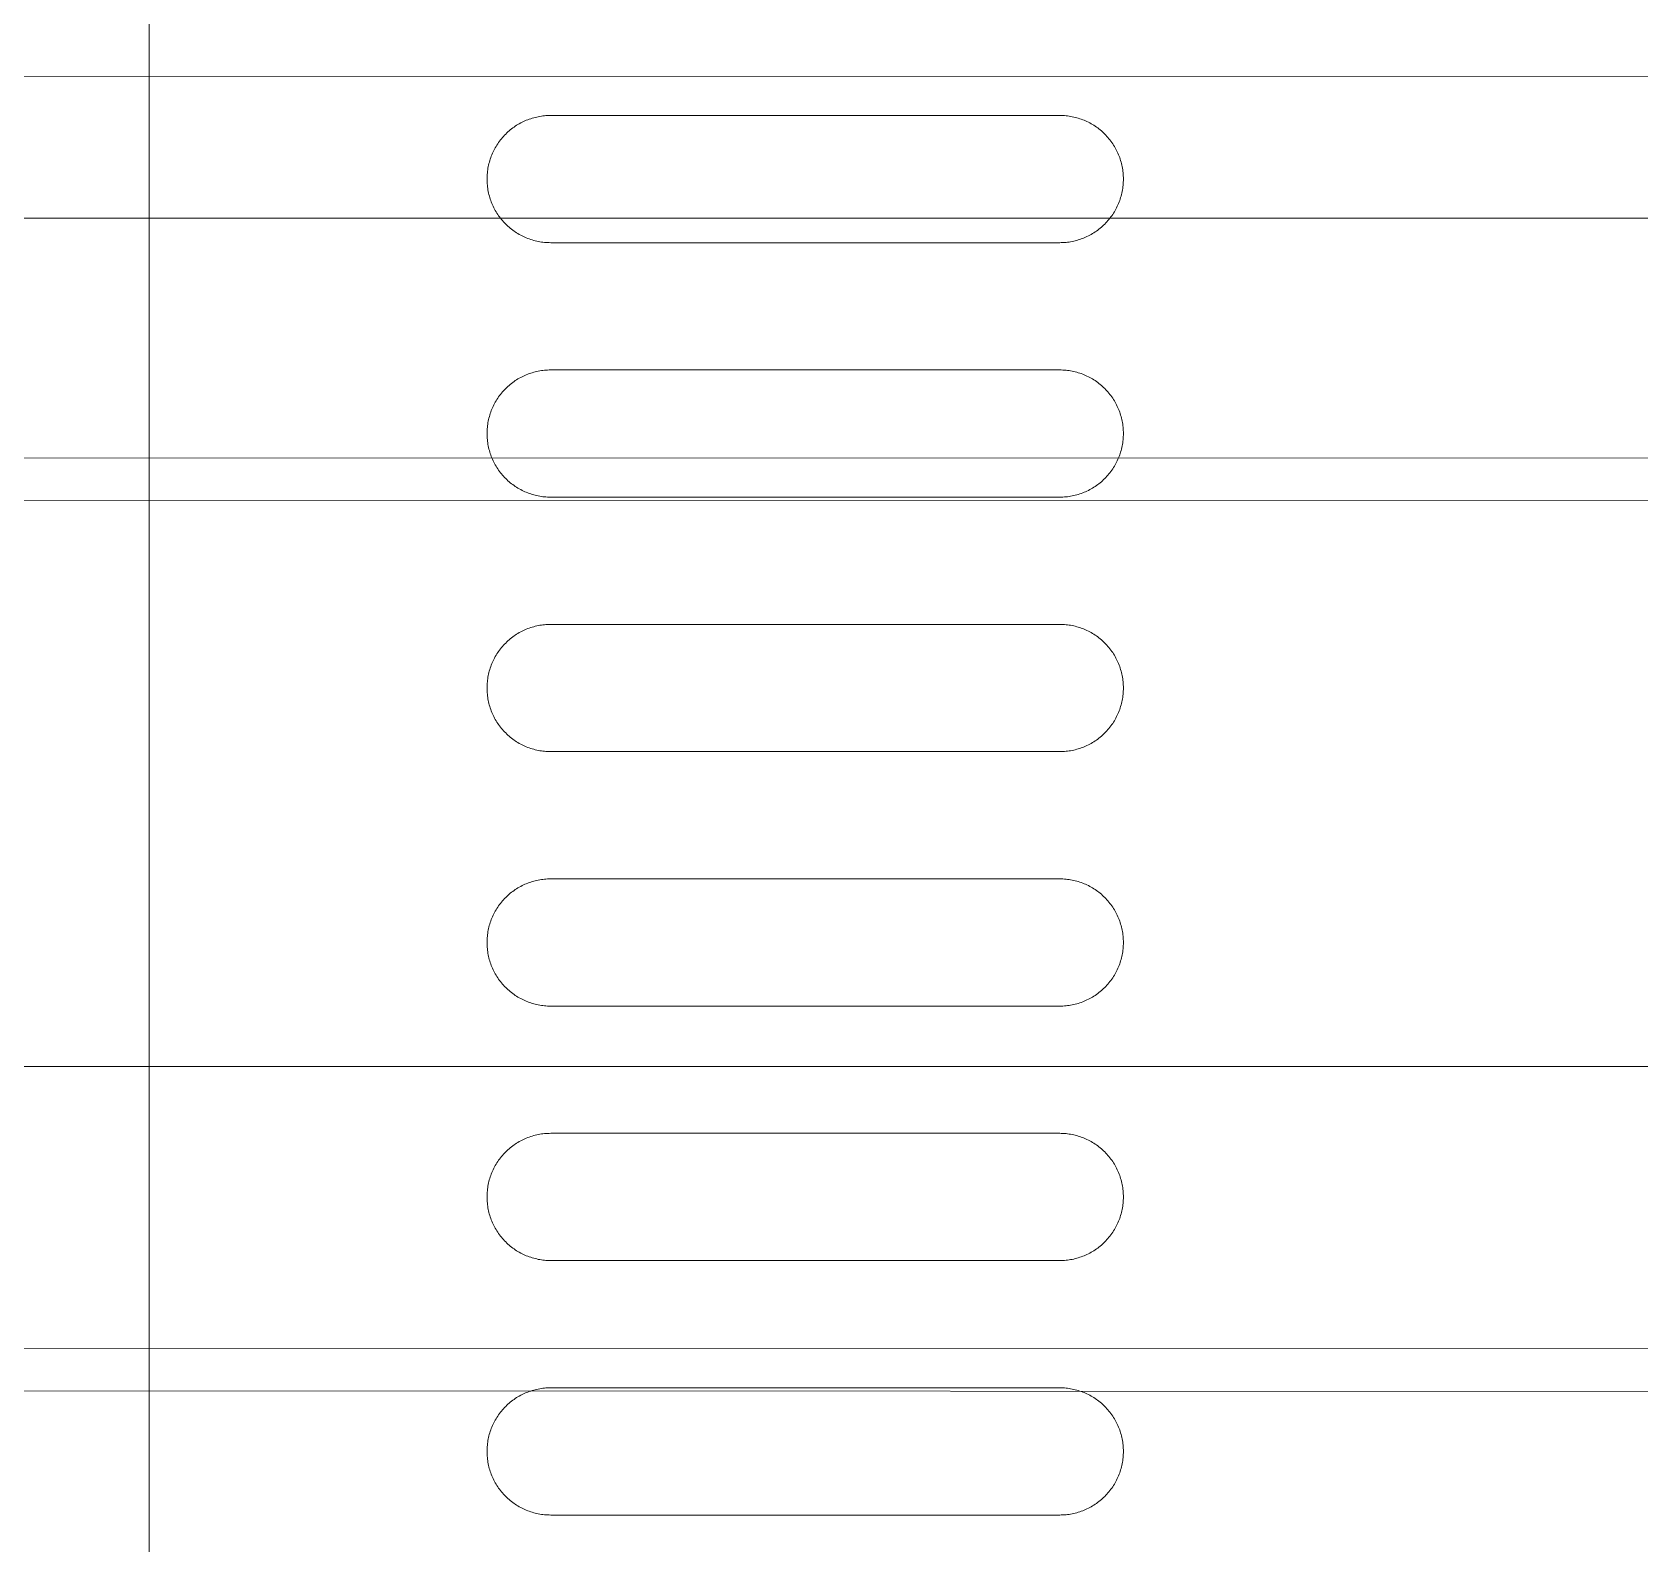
# Model space of a CAD drawing. Header units: millimetres. Extents: x -159872 to 386485, y -250577 to 158966.
# Drawn here: x 368326.4 to 368383.2, y 13206.5 to 13260 of the extents above; entities that cross this region are included whole.
import ezdxf

# ---------------------------------------------------------------- set-up
doc = ezdxf.new("R2010")
doc.units = ezdxf.units.MM
doc.layers.get('0').update_dxf_attribs({"lineweight": 25})
doc.layers.add('LDS-equipment-kitchen equipment', color=3, linetype='Continuous', lineweight=13)
doc.layers.add('WS-Fabs', color=252, linetype='Continuous', lineweight=13)

# ---------------------------------------------------------------- blocks, each defined once
blk = doc.blocks.new('Group-326')
at = {"layer": 'LDS-equipment-kitchen equipment', "color": 7, "lineweight": 5, "flags": 128}
blk.add_lwpolyline([(307567.773, 49680.918), (307567.773, 49710.919), (308332.791, 49710.914), (308332.791, 49680.918), (307567.773, 49680.918)], close=True, dxfattribs=at)
blk = doc.blocks.new('A$C9600e4bc')
at = {"linetype": 'Continuous', "transparency": 33554687}
for points in [[(0, 1395, 0), (682.4, 1395, 0)], [(305.2, 1383.05, 0), (305.2, 1383.05, 0)], [(314.2, 1383.05, 0), (314.2, 1383.05, 0)], [(323.2, 1383.05, 0), (323.2, 1383.05, 0)], [(332.2, 1383.05, 0), (332.2, 1383.05, 0)], [(341.2, 1383.05, 0), (341.2, 1383.05, 0)], [(350.2, 1383.05, 0), (350.2, 1383.05, 0)], [(302.95, 1380.8, 0), (302.95, 1362.8, 0)], [(307.45, 1380.8, 0), (307.45, 1362.8, 0)], [(311.95, 1380.8, 0), (311.95, 1362.8, 0)], [(316.45, 1380.8, 0), (316.45, 1362.8, 0)], [(320.95, 1380.8, 0), (320.95, 1362.8, 0)], [(325.45, 1380.8, 0), (325.45, 1362.8, 0)], [(329.95, 1380.8, 0), (329.95, 1362.8, 0)], [(334.45, 1380.8, 0), (334.45, 1362.8, 0)], [(338.95, 1380.8, 0), (338.95, 1362.8, 0)], [(343.45, 1380.8, 0), (343.45, 1362.8, 0)], [(347.95, 1380.8, 0), (347.95, 1362.8, 0)], [(352.45, 1380.8, 0), (352.45, 1362.8, 0)], [(305.2, 1360.55, 0), (305.2, 1360.55, 0)], [(314.2, 1360.55, 0), (314.2, 1360.55, 0)], [(323.2, 1360.55, 0), (323.2, 1360.55, 0)], [(332.2, 1360.55, 0), (332.2, 1360.55, 0)], [(341.2, 1360.55, 0), (341.2, 1360.55, 0)], [(350.2, 1360.55, 0), (350.2, 1360.55, 0)]]:
    blk.add_polyline3d(points, dxfattribs=at)
at = {"linetype": 'Continuous'}
for points in [[(302.95, 1380.8, 0), (302.951, 1380.855, 0), (302.953, 1380.91, 0), (302.956, 1380.966, 0), (302.961, 1381.021, 0), (302.967, 1381.075, 0), (302.974, 1381.13, 0), (302.983, 1381.185, 0), (302.993, 1381.239, 0), (303.005, 1381.293, 0), (303.017, 1381.347, 0), (303.031, 1381.4, 0), (303.047, 1381.453, 0), (303.064, 1381.506, 0), (303.082, 1381.558, 0), (303.101, 1381.61, 0), (303.121, 1381.661, 0), (303.143, 1381.712, 0), (303.166, 1381.762, 0), (303.19, 1381.812, 0), (303.216, 1381.861, 0), (303.242, 1381.909, 0), (303.27, 1381.957, 0), (303.299, 1382.004, 0), (303.329, 1382.05, 0), (303.36, 1382.096, 0), (303.393, 1382.14, 0), (303.426, 1382.184, 0), (303.461, 1382.227, 0), (303.496, 1382.27, 0), (303.533, 1382.311, 0), (303.57, 1382.351, 0), (303.609, 1382.391, 0), (303.649, 1382.43, 0), (303.689, 1382.467, 0), (303.73, 1382.504, 0), (303.773, 1382.539, 0), (303.816, 1382.574, 0), (303.86, 1382.607, 0), (303.904, 1382.64, 0), (303.95, 1382.671, 0), (303.996, 1382.701, 0), (304.043, 1382.73, 0), (304.091, 1382.758, 0), (304.139, 1382.784, 0), (304.188, 1382.81, 0), (304.238, 1382.834, 0), (304.288, 1382.857, 0), (304.339, 1382.879, 0), (304.39, 1382.899, 0), (304.442, 1382.918, 0), (304.494, 1382.936, 0), (304.547, 1382.953, 0), (304.6, 1382.969, 0), (304.653, 1382.983, 0), (304.707, 1382.995, 0), (304.761, 1383.007, 0), (304.815, 1383.017, 0), (304.87, 1383.026, 0), (304.925, 1383.033, 0), (304.979, 1383.039, 0), (305.034, 1383.044, 0), (305.09, 1383.047, 0), (305.145, 1383.049, 0), (305.2, 1383.05, 0)], [(305.2, 1383.05, 0), (305.255, 1383.049, 0), (305.31, 1383.047, 0), (305.366, 1383.044, 0), (305.421, 1383.039, 0), (305.475, 1383.033, 0), (305.53, 1383.026, 0), (305.585, 1383.017, 0), (305.639, 1383.007, 0), (305.693, 1382.995, 0), (305.747, 1382.983, 0), (305.8, 1382.969, 0), (305.853, 1382.953, 0), (305.906, 1382.936, 0), (305.958, 1382.918, 0), (306.01, 1382.899, 0), (306.061, 1382.879, 0), (306.112, 1382.857, 0), (306.162, 1382.834, 0), (306.212, 1382.81, 0), (306.261, 1382.784, 0), (306.309, 1382.758, 0), (306.357, 1382.73, 0), (306.404, 1382.701, 0), (306.45, 1382.671, 0), (306.496, 1382.64, 0), (306.54, 1382.607, 0), (306.584, 1382.574, 0), (306.627, 1382.539, 0), (306.67, 1382.504, 0), (306.711, 1382.467, 0), (306.751, 1382.43, 0), (306.791, 1382.391, 0), (306.83, 1382.351, 0), (306.867, 1382.311, 0), (306.904, 1382.27, 0), (306.939, 1382.227, 0), (306.974, 1382.184, 0), (307.007, 1382.14, 0), (307.04, 1382.096, 0), (307.071, 1382.05, 0), (307.101, 1382.004, 0), (307.13, 1381.957, 0), (307.158, 1381.909, 0), (307.184, 1381.861, 0), (307.21, 1381.812, 0), (307.234, 1381.762, 0), (307.257, 1381.712, 0), (307.279, 1381.661, 0), (307.299, 1381.61, 0), (307.318, 1381.558, 0), (307.336, 1381.506, 0), (307.353, 1381.453, 0), (307.368, 1381.4, 0), (307.383, 1381.347, 0), (307.395, 1381.293, 0), (307.407, 1381.239, 0), (307.417, 1381.185, 0), (307.426, 1381.13, 0), (307.433, 1381.075, 0), (307.439, 1381.021, 0), (307.444, 1380.966, 0), (307.447, 1380.91, 0), (307.449, 1380.855, 0), (307.45, 1380.8, 0)], [(311.95, 1380.8, 0), (311.951, 1380.855, 0), (311.953, 1380.91, 0), (311.956, 1380.966, 0), (311.961, 1381.021, 0), (311.967, 1381.075, 0), (311.974, 1381.13, 0), (311.983, 1381.185, 0), (311.993, 1381.239, 0), (312.005, 1381.293, 0), (312.017, 1381.347, 0), (312.032, 1381.4, 0), (312.047, 1381.453, 0), (312.064, 1381.506, 0), (312.082, 1381.558, 0), (312.101, 1381.61, 0), (312.121, 1381.661, 0), (312.143, 1381.712, 0), (312.166, 1381.762, 0), (312.19, 1381.812, 0), (312.216, 1381.861, 0), (312.242, 1381.909, 0), (312.27, 1381.957, 0), (312.299, 1382.004, 0), (312.329, 1382.05, 0), (312.36, 1382.096, 0), (312.393, 1382.14, 0), (312.426, 1382.184, 0), (312.461, 1382.227, 0), (312.496, 1382.27, 0), (312.533, 1382.311, 0), (312.57, 1382.351, 0), (312.609, 1382.391, 0), (312.649, 1382.43, 0), (312.689, 1382.467, 0), (312.73, 1382.504, 0), (312.773, 1382.539, 0), (312.816, 1382.574, 0), (312.86, 1382.607, 0), (312.904, 1382.64, 0), (312.95, 1382.671, 0), (312.996, 1382.701, 0), (313.043, 1382.73, 0), (313.091, 1382.758, 0), (313.139, 1382.784, 0), (313.188, 1382.81, 0), (313.238, 1382.834, 0), (313.288, 1382.857, 0), (313.339, 1382.879, 0), (313.39, 1382.899, 0), (313.442, 1382.918, 0), (313.494, 1382.936, 0), (313.547, 1382.953, 0), (313.6, 1382.969, 0), (313.653, 1382.983, 0), (313.707, 1382.995, 0), (313.761, 1383.007, 0), (313.815, 1383.017, 0), (313.87, 1383.026, 0), (313.925, 1383.033, 0), (313.979, 1383.039, 0), (314.035, 1383.044, 0), (314.09, 1383.047, 0), (314.145, 1383.049, 0), (314.2, 1383.05, 0)], [(314.2, 1383.05, 0), (314.255, 1383.049, 0), (314.31, 1383.047, 0), (314.366, 1383.044, 0), (314.421, 1383.039, 0), (314.475, 1383.033, 0), (314.53, 1383.026, 0), (314.585, 1383.017, 0), (314.639, 1383.007, 0), (314.693, 1382.995, 0), (314.747, 1382.983, 0), (314.8, 1382.969, 0), (314.853, 1382.953, 0), (314.906, 1382.936, 0), (314.958, 1382.918, 0), (315.01, 1382.899, 0), (315.061, 1382.879, 0), (315.112, 1382.857, 0), (315.162, 1382.834, 0), (315.212, 1382.81, 0), (315.261, 1382.784, 0), (315.309, 1382.758, 0), (315.357, 1382.73, 0), (315.404, 1382.701, 0), (315.45, 1382.671, 0), (315.496, 1382.64, 0), (315.54, 1382.607, 0), (315.584, 1382.574, 0), (315.627, 1382.539, 0), (315.67, 1382.504, 0), (315.711, 1382.467, 0), (315.751, 1382.43, 0), (315.791, 1382.391, 0), (315.83, 1382.351, 0), (315.867, 1382.311, 0), (315.904, 1382.27, 0), (315.939, 1382.227, 0), (315.974, 1382.184, 0), (316.007, 1382.14, 0), (316.04, 1382.096, 0), (316.071, 1382.05, 0), (316.101, 1382.004, 0), (316.13, 1381.957, 0), (316.158, 1381.909, 0), (316.184, 1381.861, 0), (316.21, 1381.812, 0), (316.234, 1381.762, 0), (316.257, 1381.712, 0), (316.279, 1381.661, 0), (316.299, 1381.61, 0), (316.318, 1381.558, 0), (316.336, 1381.506, 0), (316.353, 1381.453, 0), (316.369, 1381.4, 0), (316.383, 1381.347, 0), (316.395, 1381.293, 0), (316.407, 1381.239, 0), (316.417, 1381.185, 0), (316.426, 1381.13, 0), (316.433, 1381.075, 0), (316.439, 1381.021, 0), (316.444, 1380.966, 0), (316.447, 1380.91, 0), (316.449, 1380.855, 0), (316.45, 1380.8, 0)], [(320.95, 1380.8, 0), (320.951, 1380.855, 0), (320.953, 1380.91, 0), (320.956, 1380.966, 0), (320.961, 1381.021, 0), (320.967, 1381.075, 0), (320.974, 1381.13, 0), (320.983, 1381.185, 0), (320.993, 1381.239, 0), (321.005, 1381.293, 0), (321.017, 1381.347, 0), (321.031, 1381.4, 0), (321.047, 1381.453, 0), (321.064, 1381.506, 0), (321.081, 1381.558, 0), (321.101, 1381.61, 0), (321.121, 1381.661, 0), (321.143, 1381.712, 0), (321.166, 1381.762, 0), (321.19, 1381.812, 0), (321.216, 1381.861, 0), (321.242, 1381.909, 0), (321.27, 1381.957, 0), (321.299, 1382.004, 0), (321.329, 1382.05, 0), (321.36, 1382.096, 0), (321.393, 1382.14, 0), (321.426, 1382.184, 0), (321.461, 1382.227, 0), (321.496, 1382.27, 0), (321.533, 1382.311, 0), (321.57, 1382.351, 0), (321.609, 1382.391, 0), (321.648, 1382.43, 0), (321.689, 1382.467, 0), (321.73, 1382.504, 0), (321.773, 1382.539, 0), (321.816, 1382.574, 0), (321.86, 1382.607, 0), (321.904, 1382.64, 0), (321.95, 1382.671, 0), (321.996, 1382.701, 0), (322.043, 1382.73, 0), (322.091, 1382.758, 0), (322.139, 1382.784, 0), (322.188, 1382.81, 0), (322.238, 1382.834, 0), (322.288, 1382.857, 0), (322.339, 1382.879, 0), (322.39, 1382.899, 0), (322.442, 1382.918, 0), (322.494, 1382.936, 0), (322.547, 1382.953, 0), (322.6, 1382.969, 0), (322.653, 1382.983, 0), (322.707, 1382.995, 0), (322.761, 1383.007, 0), (322.815, 1383.017, 0), (322.87, 1383.026, 0), (322.925, 1383.033, 0), (322.979, 1383.039, 0), (323.034, 1383.044, 0), (323.09, 1383.047, 0), (323.145, 1383.049, 0), (323.2, 1383.05, 0)], [(323.2, 1383.05, 0), (323.255, 1383.049, 0), (323.31, 1383.047, 0), (323.365, 1383.044, 0), (323.421, 1383.039, 0), (323.475, 1383.033, 0), (323.53, 1383.026, 0), (323.585, 1383.017, 0), (323.639, 1383.007, 0), (323.693, 1382.995, 0), (323.747, 1382.983, 0), (323.8, 1382.969, 0), (323.853, 1382.953, 0), (323.906, 1382.936, 0), (323.958, 1382.918, 0), (324.01, 1382.899, 0), (324.061, 1382.879, 0), (324.112, 1382.857, 0), (324.162, 1382.834, 0), (324.212, 1382.81, 0), (324.261, 1382.784, 0), (324.309, 1382.758, 0), (324.357, 1382.73, 0), (324.404, 1382.701, 0), (324.45, 1382.671, 0), (324.496, 1382.64, 0), (324.54, 1382.607, 0), (324.584, 1382.574, 0), (324.627, 1382.539, 0), (324.67, 1382.504, 0), (324.711, 1382.467, 0), (324.751, 1382.43, 0), (324.791, 1382.391, 0), (324.83, 1382.351, 0), (324.867, 1382.311, 0), (324.904, 1382.27, 0), (324.939, 1382.227, 0), (324.974, 1382.184, 0), (325.007, 1382.14, 0), (325.04, 1382.096, 0), (325.071, 1382.05, 0), (325.101, 1382.004, 0), (325.13, 1381.957, 0), (325.158, 1381.909, 0), (325.184, 1381.861, 0), (325.21, 1381.812, 0), (325.234, 1381.762, 0), (325.257, 1381.712, 0), (325.279, 1381.661, 0), (325.299, 1381.61, 0), (325.318, 1381.558, 0), (325.336, 1381.506, 0), (325.353, 1381.453, 0), (325.368, 1381.4, 0), (325.383, 1381.347, 0), (325.395, 1381.293, 0), (325.407, 1381.239, 0), (325.417, 1381.185, 0), (325.426, 1381.13, 0), (325.433, 1381.075, 0), (325.439, 1381.021, 0), (325.444, 1380.966, 0), (325.447, 1380.91, 0), (325.449, 1380.855, 0), (325.45, 1380.8, 0)], [(329.95, 1380.8, 0), (329.951, 1380.855, 0), (329.953, 1380.91, 0), (329.956, 1380.966, 0), (329.961, 1381.021, 0), (329.967, 1381.075, 0), (329.974, 1381.13, 0), (329.983, 1381.185, 0), (329.993, 1381.239, 0), (330.005, 1381.293, 0), (330.017, 1381.347, 0), (330.032, 1381.4, 0), (330.047, 1381.453, 0), (330.064, 1381.506, 0), (330.082, 1381.558, 0), (330.101, 1381.61, 0), (330.121, 1381.661, 0), (330.143, 1381.712, 0), (330.166, 1381.762, 0), (330.19, 1381.812, 0), (330.216, 1381.861, 0), (330.242, 1381.909, 0), (330.27, 1381.957, 0), (330.299, 1382.004, 0), (330.329, 1382.05, 0), (330.36, 1382.096, 0), (330.393, 1382.14, 0), (330.426, 1382.184, 0), (330.461, 1382.227, 0), (330.496, 1382.27, 0), (330.533, 1382.311, 0), (330.57, 1382.351, 0), (330.609, 1382.391, 0), (330.649, 1382.43, 0), (330.689, 1382.467, 0), (330.73, 1382.504, 0), (330.773, 1382.539, 0), (330.816, 1382.574, 0), (330.86, 1382.607, 0), (330.904, 1382.64, 0), (330.95, 1382.671, 0), (330.996, 1382.701, 0), (331.043, 1382.73, 0), (331.091, 1382.758, 0), (331.139, 1382.784, 0), (331.188, 1382.81, 0), (331.238, 1382.834, 0), (331.288, 1382.857, 0), (331.339, 1382.879, 0), (331.39, 1382.899, 0), (331.442, 1382.918, 0), (331.494, 1382.936, 0), (331.547, 1382.953, 0), (331.6, 1382.969, 0), (331.653, 1382.983, 0), (331.707, 1382.995, 0), (331.761, 1383.007, 0), (331.815, 1383.017, 0), (331.87, 1383.026, 0), (331.925, 1383.033, 0), (331.979, 1383.039, 0), (332.034, 1383.044, 0), (332.09, 1383.047, 0), (332.145, 1383.049, 0), (332.2, 1383.05, 0)], [(332.2, 1383.05, 0), (332.255, 1383.049, 0), (332.31, 1383.047, 0), (332.366, 1383.044, 0), (332.421, 1383.039, 0), (332.475, 1383.033, 0), (332.53, 1383.026, 0), (332.585, 1383.017, 0), (332.639, 1383.007, 0), (332.693, 1382.995, 0), (332.747, 1382.983, 0), (332.8, 1382.969, 0), (332.853, 1382.953, 0), (332.906, 1382.936, 0), (332.958, 1382.918, 0), (333.01, 1382.899, 0), (333.061, 1382.879, 0), (333.112, 1382.857, 0), (333.162, 1382.834, 0), (333.212, 1382.81, 0), (333.261, 1382.784, 0), (333.309, 1382.758, 0), (333.357, 1382.73, 0), (333.404, 1382.701, 0), (333.45, 1382.671, 0), (333.496, 1382.64, 0), (333.54, 1382.607, 0), (333.584, 1382.574, 0), (333.627, 1382.539, 0), (333.67, 1382.504, 0), (333.711, 1382.467, 0), (333.751, 1382.43, 0), (333.791, 1382.391, 0), (333.83, 1382.351, 0), (333.867, 1382.311, 0), (333.904, 1382.27, 0), (333.939, 1382.227, 0), (333.974, 1382.184, 0), (334.007, 1382.14, 0), (334.04, 1382.096, 0), (334.071, 1382.05, 0), (334.101, 1382.004, 0), (334.13, 1381.957, 0), (334.158, 1381.909, 0), (334.184, 1381.861, 0), (334.21, 1381.812, 0), (334.234, 1381.762, 0), (334.257, 1381.712, 0), (334.279, 1381.661, 0), (334.299, 1381.61, 0), (334.318, 1381.558, 0), (334.336, 1381.506, 0), (334.353, 1381.453, 0), (334.369, 1381.4, 0), (334.383, 1381.347, 0), (334.395, 1381.293, 0), (334.407, 1381.239, 0), (334.417, 1381.185, 0), (334.426, 1381.13, 0), (334.433, 1381.075, 0), (334.439, 1381.021, 0), (334.444, 1380.966, 0), (334.447, 1380.91, 0), (334.449, 1380.855, 0), (334.45, 1380.8, 0)], [(338.95, 1380.8, 0), (338.951, 1380.855, 0), (338.953, 1380.91, 0), (338.956, 1380.966, 0), (338.961, 1381.021, 0), (338.967, 1381.075, 0), (338.974, 1381.13, 0), (338.983, 1381.185, 0), (338.993, 1381.239, 0), (339.005, 1381.293, 0), (339.017, 1381.347, 0), (339.031, 1381.4, 0), (339.047, 1381.453, 0), (339.064, 1381.506, 0), (339.081, 1381.558, 0), (339.101, 1381.61, 0), (339.121, 1381.661, 0), (339.143, 1381.712, 0), (339.166, 1381.762, 0), (339.19, 1381.812, 0), (339.216, 1381.861, 0), (339.242, 1381.909, 0), (339.27, 1381.957, 0), (339.299, 1382.004, 0), (339.329, 1382.05, 0), (339.36, 1382.096, 0), (339.393, 1382.14, 0), (339.426, 1382.184, 0), (339.461, 1382.227, 0), (339.496, 1382.27, 0), (339.533, 1382.311, 0), (339.57, 1382.351, 0), (339.609, 1382.391, 0), (339.648, 1382.43, 0), (339.689, 1382.467, 0), (339.73, 1382.504, 0), (339.773, 1382.539, 0), (339.816, 1382.574, 0), (339.86, 1382.607, 0), (339.904, 1382.64, 0), (339.95, 1382.671, 0), (339.996, 1382.701, 0), (340.043, 1382.73, 0), (340.091, 1382.758, 0), (340.139, 1382.784, 0), (340.188, 1382.81, 0), (340.238, 1382.834, 0), (340.288, 1382.857, 0), (340.339, 1382.879, 0), (340.39, 1382.899, 0), (340.442, 1382.918, 0), (340.494, 1382.936, 0), (340.547, 1382.953, 0), (340.6, 1382.969, 0), (340.653, 1382.983, 0), (340.707, 1382.995, 0), (340.761, 1383.007, 0), (340.815, 1383.017, 0), (340.87, 1383.026, 0), (340.925, 1383.033, 0), (340.979, 1383.039, 0), (341.034, 1383.044, 0), (341.09, 1383.047, 0), (341.145, 1383.049, 0), (341.2, 1383.05, 0)], [(341.2, 1383.05, 0), (341.255, 1383.049, 0), (341.31, 1383.047, 0), (341.365, 1383.044, 0), (341.42, 1383.039, 0), (341.475, 1383.033, 0), (341.53, 1383.026, 0), (341.585, 1383.017, 0), (341.639, 1383.007, 0), (341.693, 1382.995, 0), (341.747, 1382.983, 0), (341.8, 1382.969, 0), (341.853, 1382.953, 0), (341.906, 1382.936, 0), (341.958, 1382.918, 0), (342.01, 1382.899, 0), (342.061, 1382.879, 0), (342.112, 1382.857, 0), (342.162, 1382.834, 0), (342.212, 1382.81, 0), (342.261, 1382.784, 0), (342.309, 1382.758, 0), (342.357, 1382.73, 0), (342.404, 1382.701, 0), (342.45, 1382.671, 0), (342.496, 1382.64, 0), (342.54, 1382.607, 0), (342.584, 1382.574, 0), (342.627, 1382.539, 0), (342.67, 1382.504, 0), (342.711, 1382.467, 0), (342.751, 1382.43, 0), (342.791, 1382.391, 0), (342.829, 1382.351, 0), (342.867, 1382.311, 0), (342.904, 1382.27, 0), (342.939, 1382.227, 0), (342.974, 1382.184, 0), (343.007, 1382.14, 0), (343.04, 1382.096, 0), (343.071, 1382.05, 0), (343.101, 1382.004, 0), (343.13, 1381.957, 0), (343.158, 1381.909, 0), (343.184, 1381.861, 0), (343.21, 1381.812, 0), (343.234, 1381.762, 0), (343.257, 1381.712, 0), (343.279, 1381.661, 0), (343.299, 1381.61, 0), (343.318, 1381.558, 0), (343.336, 1381.506, 0), (343.353, 1381.453, 0), (343.368, 1381.4, 0), (343.383, 1381.347, 0), (343.395, 1381.293, 0), (343.407, 1381.239, 0), (343.417, 1381.185, 0), (343.426, 1381.13, 0), (343.433, 1381.075, 0), (343.439, 1381.021, 0), (343.444, 1380.966, 0), (343.447, 1380.91, 0), (343.449, 1380.855, 0), (343.45, 1380.8, 0)], [(347.95, 1380.8, 0), (347.951, 1380.855, 0), (347.953, 1380.91, 0), (347.956, 1380.966, 0), (347.961, 1381.021, 0), (347.967, 1381.075, 0), (347.974, 1381.13, 0), (347.983, 1381.185, 0), (347.993, 1381.239, 0), (348.005, 1381.293, 0), (348.017, 1381.347, 0), (348.031, 1381.4, 0), (348.047, 1381.453, 0), (348.064, 1381.506, 0), (348.082, 1381.558, 0), (348.101, 1381.61, 0), (348.121, 1381.661, 0), (348.143, 1381.712, 0), (348.166, 1381.762, 0), (348.19, 1381.812, 0), (348.216, 1381.861, 0), (348.242, 1381.909, 0), (348.27, 1381.957, 0), (348.299, 1382.004, 0), (348.329, 1382.05, 0), (348.36, 1382.096, 0), (348.393, 1382.14, 0), (348.426, 1382.184, 0), (348.461, 1382.227, 0), (348.496, 1382.27, 0), (348.533, 1382.311, 0), (348.57, 1382.351, 0), (348.609, 1382.391, 0), (348.649, 1382.43, 0), (348.689, 1382.467, 0), (348.73, 1382.504, 0), (348.773, 1382.539, 0), (348.816, 1382.574, 0), (348.86, 1382.607, 0), (348.904, 1382.64, 0), (348.95, 1382.671, 0), (348.996, 1382.701, 0), (349.043, 1382.73, 0), (349.091, 1382.758, 0), (349.139, 1382.784, 0), (349.188, 1382.81, 0), (349.238, 1382.834, 0), (349.288, 1382.857, 0), (349.339, 1382.879, 0), (349.39, 1382.899, 0), (349.442, 1382.918, 0), (349.494, 1382.936, 0), (349.547, 1382.953, 0), (349.6, 1382.969, 0), (349.653, 1382.983, 0), (349.707, 1382.995, 0), (349.761, 1383.007, 0), (349.815, 1383.017, 0), (349.87, 1383.026, 0), (349.925, 1383.033, 0), (349.979, 1383.039, 0), (350.034, 1383.044, 0), (350.09, 1383.047, 0), (350.145, 1383.049, 0), (350.2, 1383.05, 0)], [(350.2, 1383.05, 0), (350.255, 1383.049, 0), (350.31, 1383.047, 0), (350.366, 1383.044, 0), (350.421, 1383.039, 0), (350.475, 1383.033, 0), (350.53, 1383.026, 0), (350.585, 1383.017, 0), (350.639, 1383.007, 0), (350.693, 1382.995, 0), (350.747, 1382.983, 0), (350.8, 1382.969, 0), (350.853, 1382.953, 0), (350.906, 1382.936, 0), (350.958, 1382.918, 0), (351.01, 1382.899, 0), (351.061, 1382.879, 0), (351.112, 1382.857, 0), (351.162, 1382.834, 0), (351.212, 1382.81, 0), (351.261, 1382.784, 0), (351.309, 1382.758, 0), (351.357, 1382.73, 0), (351.404, 1382.701, 0), (351.45, 1382.671, 0), (351.496, 1382.64, 0), (351.54, 1382.607, 0), (351.584, 1382.574, 0), (351.627, 1382.539, 0), (351.67, 1382.504, 0), (351.711, 1382.467, 0), (351.751, 1382.43, 0), (351.791, 1382.391, 0), (351.83, 1382.351, 0), (351.867, 1382.311, 0), (351.904, 1382.27, 0), (351.939, 1382.227, 0), (351.974, 1382.184, 0), (352.007, 1382.14, 0), (352.04, 1382.096, 0), (352.071, 1382.05, 0), (352.101, 1382.004, 0), (352.13, 1381.957, 0), (352.158, 1381.909, 0), (352.184, 1381.861, 0), (352.21, 1381.812, 0), (352.234, 1381.762, 0), (352.257, 1381.712, 0), (352.279, 1381.661, 0), (352.299, 1381.61, 0), (352.318, 1381.558, 0), (352.336, 1381.506, 0), (352.353, 1381.453, 0), (352.368, 1381.4, 0), (352.383, 1381.347, 0), (352.395, 1381.293, 0), (352.407, 1381.239, 0), (352.417, 1381.185, 0), (352.426, 1381.13, 0), (352.433, 1381.075, 0), (352.439, 1381.021, 0), (352.444, 1380.966, 0), (352.447, 1380.91, 0), (352.449, 1380.855, 0), (352.45, 1380.8, 0)], [(305.2, 1360.55, 0), (305.145, 1360.551, 0), (305.09, 1360.553, 0), (305.034, 1360.556, 0), (304.979, 1360.561, 0), (304.925, 1360.567, 0), (304.87, 1360.574, 0), (304.815, 1360.583, 0), (304.761, 1360.593, 0), (304.707, 1360.605, 0), (304.653, 1360.617, 0), (304.6, 1360.631, 0), (304.547, 1360.647, 0), (304.494, 1360.663, 0), (304.442, 1360.681, 0), (304.39, 1360.701, 0), (304.339, 1360.721, 0), (304.288, 1360.743, 0), (304.238, 1360.766, 0), (304.188, 1360.79, 0), (304.139, 1360.816, 0), (304.091, 1360.842, 0), (304.043, 1360.87, 0), (303.996, 1360.899, 0), (303.95, 1360.929, 0), (303.904, 1360.96, 0), (303.86, 1360.993, 0), (303.816, 1361.026, 0), (303.773, 1361.061, 0), (303.73, 1361.096, 0), (303.689, 1361.133, 0), (303.649, 1361.17, 0), (303.609, 1361.209, 0), (303.57, 1361.248, 0), (303.533, 1361.289, 0), (303.496, 1361.33, 0), (303.461, 1361.373, 0), (303.426, 1361.416, 0), (303.393, 1361.46, 0), (303.36, 1361.504, 0), (303.329, 1361.55, 0), (303.299, 1361.596, 0), (303.27, 1361.643, 0), (303.242, 1361.691, 0), (303.216, 1361.739, 0), (303.19, 1361.788, 0), (303.166, 1361.838, 0), (303.143, 1361.888, 0), (303.121, 1361.939, 0), (303.101, 1361.99, 0), (303.082, 1362.042, 0), (303.064, 1362.094, 0), (303.047, 1362.147, 0), (303.031, 1362.2, 0), (303.017, 1362.253, 0), (303.005, 1362.307, 0), (302.993, 1362.361, 0), (302.983, 1362.415, 0), (302.974, 1362.47, 0), (302.967, 1362.525, 0), (302.961, 1362.579, 0), (302.956, 1362.634, 0), (302.953, 1362.69, 0), (302.951, 1362.745, 0), (302.95, 1362.8, 0)], [(307.45, 1362.8, 0), (307.449, 1362.745, 0), (307.447, 1362.69, 0), (307.444, 1362.634, 0), (307.439, 1362.579, 0), (307.433, 1362.525, 0), (307.426, 1362.47, 0), (307.417, 1362.415, 0), (307.407, 1362.361, 0), (307.395, 1362.307, 0), (307.383, 1362.253, 0), (307.368, 1362.2, 0), (307.353, 1362.147, 0), (307.336, 1362.094, 0), (307.318, 1362.042, 0), (307.299, 1361.99, 0), (307.279, 1361.939, 0), (307.257, 1361.888, 0), (307.234, 1361.838, 0), (307.21, 1361.788, 0), (307.184, 1361.739, 0), (307.158, 1361.691, 0), (307.13, 1361.643, 0), (307.101, 1361.596, 0), (307.071, 1361.55, 0), (307.04, 1361.504, 0), (307.007, 1361.46, 0), (306.974, 1361.416, 0), (306.939, 1361.373, 0), (306.904, 1361.33, 0), (306.867, 1361.289, 0), (306.83, 1361.248, 0), (306.791, 1361.209, 0), (306.751, 1361.17, 0), (306.711, 1361.133, 0), (306.67, 1361.096, 0), (306.627, 1361.061, 0), (306.584, 1361.026, 0), (306.54, 1360.993, 0), (306.496, 1360.96, 0), (306.45, 1360.929, 0), (306.404, 1360.899, 0), (306.357, 1360.87, 0), (306.309, 1360.842, 0), (306.261, 1360.816, 0), (306.212, 1360.79, 0), (306.162, 1360.766, 0), (306.112, 1360.743, 0), (306.061, 1360.721, 0), (306.01, 1360.701, 0), (305.958, 1360.681, 0), (305.906, 1360.663, 0), (305.853, 1360.647, 0), (305.8, 1360.631, 0), (305.747, 1360.617, 0), (305.693, 1360.605, 0), (305.639, 1360.593, 0), (305.585, 1360.583, 0), (305.53, 1360.574, 0), (305.475, 1360.567, 0), (305.421, 1360.561, 0), (305.366, 1360.556, 0), (305.31, 1360.553, 0), (305.255, 1360.551, 0), (305.2, 1360.55, 0)], [(314.2, 1360.55, 0), (314.145, 1360.551, 0), (314.09, 1360.553, 0), (314.035, 1360.556, 0), (313.979, 1360.561, 0), (313.925, 1360.567, 0), (313.87, 1360.574, 0), (313.815, 1360.583, 0), (313.761, 1360.593, 0), (313.707, 1360.605, 0), (313.653, 1360.617, 0), (313.6, 1360.631, 0), (313.547, 1360.647, 0), (313.494, 1360.663, 0), (313.442, 1360.681, 0), (313.39, 1360.701, 0), (313.339, 1360.721, 0), (313.288, 1360.743, 0), (313.238, 1360.766, 0), (313.188, 1360.79, 0), (313.139, 1360.816, 0), (313.091, 1360.842, 0), (313.043, 1360.87, 0), (312.996, 1360.899, 0), (312.95, 1360.929, 0), (312.904, 1360.96, 0), (312.86, 1360.993, 0), (312.816, 1361.026, 0), (312.773, 1361.061, 0), (312.73, 1361.096, 0), (312.689, 1361.133, 0), (312.649, 1361.17, 0), (312.609, 1361.209, 0), (312.57, 1361.248, 0), (312.533, 1361.289, 0), (312.496, 1361.33, 0), (312.461, 1361.373, 0), (312.426, 1361.416, 0), (312.393, 1361.46, 0), (312.36, 1361.504, 0), (312.329, 1361.55, 0), (312.299, 1361.596, 0), (312.27, 1361.643, 0), (312.242, 1361.691, 0), (312.216, 1361.739, 0), (312.19, 1361.788, 0), (312.166, 1361.838, 0), (312.143, 1361.888, 0), (312.121, 1361.939, 0), (312.101, 1361.99, 0), (312.082, 1362.042, 0), (312.064, 1362.094, 0), (312.047, 1362.147, 0), (312.032, 1362.2, 0), (312.017, 1362.253, 0), (312.005, 1362.307, 0), (311.993, 1362.361, 0), (311.983, 1362.415, 0), (311.974, 1362.47, 0), (311.967, 1362.525, 0), (311.961, 1362.579, 0), (311.956, 1362.634, 0), (311.953, 1362.69, 0), (311.951, 1362.745, 0), (311.95, 1362.8, 0)], [(316.45, 1362.8, 0), (316.449, 1362.745, 0), (316.447, 1362.69, 0), (316.444, 1362.634, 0), (316.439, 1362.579, 0), (316.433, 1362.525, 0), (316.426, 1362.47, 0), (316.417, 1362.415, 0), (316.407, 1362.361, 0), (316.395, 1362.307, 0), (316.383, 1362.253, 0), (316.369, 1362.2, 0), (316.353, 1362.147, 0), (316.336, 1362.094, 0), (316.318, 1362.042, 0), (316.299, 1361.99, 0), (316.279, 1361.939, 0), (316.257, 1361.888, 0), (316.234, 1361.838, 0), (316.21, 1361.788, 0), (316.184, 1361.739, 0), (316.158, 1361.691, 0), (316.13, 1361.643, 0), (316.101, 1361.596, 0), (316.071, 1361.55, 0), (316.04, 1361.504, 0), (316.007, 1361.46, 0), (315.974, 1361.416, 0), (315.939, 1361.373, 0), (315.904, 1361.33, 0), (315.867, 1361.289, 0), (315.83, 1361.248, 0), (315.791, 1361.209, 0), (315.751, 1361.17, 0), (315.711, 1361.133, 0), (315.67, 1361.096, 0), (315.627, 1361.061, 0), (315.584, 1361.026, 0), (315.54, 1360.993, 0), (315.496, 1360.96, 0), (315.45, 1360.929, 0), (315.404, 1360.899, 0), (315.357, 1360.87, 0), (315.309, 1360.842, 0), (315.261, 1360.816, 0), (315.212, 1360.79, 0), (315.162, 1360.766, 0), (315.112, 1360.743, 0), (315.061, 1360.721, 0), (315.01, 1360.701, 0), (314.958, 1360.681, 0), (314.906, 1360.663, 0), (314.853, 1360.647, 0), (314.8, 1360.631, 0), (314.747, 1360.617, 0), (314.693, 1360.605, 0), (314.639, 1360.593, 0), (314.585, 1360.583, 0), (314.53, 1360.574, 0), (314.475, 1360.567, 0), (314.421, 1360.561, 0), (314.366, 1360.556, 0), (314.31, 1360.553, 0), (314.255, 1360.551, 0), (314.2, 1360.55, 0)], [(323.2, 1360.55, 0), (323.145, 1360.551, 0), (323.09, 1360.553, 0), (323.034, 1360.556, 0), (322.979, 1360.561, 0), (322.925, 1360.567, 0), (322.87, 1360.574, 0), (322.815, 1360.583, 0), (322.761, 1360.593, 0), (322.707, 1360.605, 0), (322.653, 1360.617, 0), (322.6, 1360.631, 0), (322.547, 1360.647, 0), (322.494, 1360.663, 0), (322.442, 1360.681, 0), (322.39, 1360.701, 0), (322.339, 1360.721, 0), (322.288, 1360.743, 0), (322.238, 1360.766, 0), (322.188, 1360.79, 0), (322.139, 1360.816, 0), (322.091, 1360.842, 0), (322.043, 1360.87, 0), (321.996, 1360.899, 0), (321.95, 1360.929, 0), (321.904, 1360.96, 0), (321.86, 1360.993, 0), (321.816, 1361.026, 0), (321.773, 1361.061, 0), (321.73, 1361.096, 0), (321.689, 1361.133, 0), (321.648, 1361.17, 0), (321.609, 1361.209, 0), (321.57, 1361.248, 0), (321.533, 1361.289, 0), (321.496, 1361.33, 0), (321.461, 1361.373, 0), (321.426, 1361.416, 0), (321.393, 1361.46, 0), (321.36, 1361.504, 0), (321.329, 1361.55, 0), (321.299, 1361.596, 0), (321.27, 1361.643, 0), (321.242, 1361.691, 0), (321.216, 1361.739, 0), (321.19, 1361.788, 0), (321.166, 1361.838, 0), (321.143, 1361.888, 0), (321.121, 1361.939, 0), (321.101, 1361.99, 0), (321.081, 1362.042, 0), (321.064, 1362.094, 0), (321.047, 1362.147, 0), (321.031, 1362.2, 0), (321.017, 1362.253, 0), (321.005, 1362.307, 0), (320.993, 1362.361, 0), (320.983, 1362.415, 0), (320.974, 1362.47, 0), (320.967, 1362.525, 0), (320.961, 1362.579, 0), (320.956, 1362.634, 0), (320.953, 1362.69, 0), (320.951, 1362.745, 0), (320.95, 1362.8, 0)], [(325.45, 1362.8, 0), (325.449, 1362.745, 0), (325.447, 1362.69, 0), (325.444, 1362.634, 0), (325.439, 1362.579, 0), (325.433, 1362.525, 0), (325.426, 1362.47, 0), (325.417, 1362.415, 0), (325.407, 1362.361, 0), (325.395, 1362.307, 0), (325.383, 1362.253, 0), (325.368, 1362.2, 0), (325.353, 1362.147, 0), (325.336, 1362.094, 0), (325.318, 1362.042, 0), (325.299, 1361.99, 0), (325.279, 1361.939, 0), (325.257, 1361.888, 0), (325.234, 1361.838, 0), (325.21, 1361.788, 0), (325.184, 1361.739, 0), (325.158, 1361.691, 0), (325.13, 1361.643, 0), (325.101, 1361.596, 0), (325.071, 1361.55, 0), (325.04, 1361.504, 0), (325.007, 1361.46, 0), (324.974, 1361.416, 0), (324.939, 1361.373, 0), (324.904, 1361.33, 0), (324.867, 1361.289, 0), (324.83, 1361.248, 0), (324.791, 1361.209, 0), (324.751, 1361.17, 0), (324.711, 1361.133, 0), (324.67, 1361.096, 0), (324.627, 1361.061, 0), (324.584, 1361.026, 0), (324.54, 1360.993, 0), (324.496, 1360.96, 0), (324.45, 1360.929, 0), (324.404, 1360.899, 0), (324.357, 1360.87, 0), (324.309, 1360.842, 0), (324.261, 1360.816, 0), (324.212, 1360.79, 0), (324.162, 1360.766, 0), (324.112, 1360.743, 0), (324.061, 1360.721, 0), (324.01, 1360.701, 0), (323.958, 1360.681, 0), (323.906, 1360.663, 0), (323.853, 1360.647, 0), (323.8, 1360.631, 0), (323.747, 1360.617, 0), (323.693, 1360.605, 0), (323.639, 1360.593, 0), (323.585, 1360.583, 0), (323.53, 1360.574, 0), (323.475, 1360.567, 0), (323.421, 1360.561, 0), (323.365, 1360.556, 0), (323.31, 1360.553, 0), (323.255, 1360.551, 0), (323.2, 1360.55, 0)], [(332.2, 1360.55, 0), (332.145, 1360.551, 0), (332.09, 1360.553, 0), (332.034, 1360.556, 0), (331.979, 1360.561, 0), (331.925, 1360.567, 0), (331.87, 1360.574, 0), (331.815, 1360.583, 0), (331.761, 1360.593, 0), (331.707, 1360.605, 0), (331.653, 1360.617, 0), (331.6, 1360.631, 0), (331.547, 1360.647, 0), (331.494, 1360.663, 0), (331.442, 1360.681, 0), (331.39, 1360.701, 0), (331.339, 1360.721, 0), (331.288, 1360.743, 0), (331.238, 1360.766, 0), (331.188, 1360.79, 0), (331.139, 1360.816, 0), (331.091, 1360.842, 0), (331.043, 1360.87, 0), (330.996, 1360.899, 0), (330.95, 1360.929, 0), (330.904, 1360.96, 0), (330.86, 1360.993, 0), (330.816, 1361.026, 0), (330.773, 1361.061, 0), (330.73, 1361.096, 0), (330.689, 1361.133, 0), (330.649, 1361.17, 0), (330.609, 1361.209, 0), (330.57, 1361.248, 0), (330.533, 1361.289, 0), (330.496, 1361.33, 0), (330.461, 1361.373, 0), (330.426, 1361.416, 0), (330.393, 1361.46, 0), (330.36, 1361.504, 0), (330.329, 1361.55, 0), (330.299, 1361.596, 0), (330.27, 1361.643, 0), (330.242, 1361.691, 0), (330.216, 1361.739, 0), (330.19, 1361.788, 0), (330.166, 1361.838, 0), (330.143, 1361.888, 0), (330.121, 1361.939, 0), (330.101, 1361.99, 0), (330.082, 1362.042, 0), (330.064, 1362.094, 0), (330.047, 1362.147, 0), (330.032, 1362.2, 0), (330.017, 1362.253, 0), (330.005, 1362.307, 0), (329.993, 1362.361, 0), (329.983, 1362.415, 0), (329.974, 1362.47, 0), (329.967, 1362.525, 0), (329.961, 1362.579, 0), (329.956, 1362.634, 0), (329.953, 1362.69, 0), (329.951, 1362.745, 0), (329.95, 1362.8, 0)], [(334.45, 1362.8, 0), (334.449, 1362.745, 0), (334.447, 1362.69, 0), (334.444, 1362.634, 0), (334.439, 1362.579, 0), (334.433, 1362.525, 0), (334.426, 1362.47, 0), (334.417, 1362.415, 0), (334.407, 1362.361, 0), (334.395, 1362.307, 0), (334.383, 1362.253, 0), (334.369, 1362.2, 0), (334.353, 1362.147, 0), (334.336, 1362.094, 0), (334.318, 1362.042, 0), (334.299, 1361.99, 0), (334.279, 1361.939, 0), (334.257, 1361.888, 0), (334.234, 1361.838, 0), (334.21, 1361.788, 0), (334.184, 1361.739, 0), (334.158, 1361.691, 0), (334.13, 1361.643, 0), (334.101, 1361.596, 0), (334.071, 1361.55, 0), (334.04, 1361.504, 0), (334.007, 1361.46, 0), (333.974, 1361.416, 0), (333.939, 1361.373, 0), (333.904, 1361.33, 0), (333.867, 1361.289, 0), (333.83, 1361.248, 0), (333.791, 1361.209, 0), (333.751, 1361.17, 0), (333.711, 1361.133, 0), (333.67, 1361.096, 0), (333.627, 1361.061, 0), (333.584, 1361.026, 0), (333.54, 1360.993, 0), (333.496, 1360.96, 0), (333.45, 1360.929, 0), (333.404, 1360.899, 0), (333.357, 1360.87, 0), (333.309, 1360.842, 0), (333.261, 1360.816, 0), (333.212, 1360.79, 0), (333.162, 1360.766, 0), (333.112, 1360.743, 0), (333.061, 1360.721, 0), (333.01, 1360.701, 0), (332.958, 1360.681, 0), (332.906, 1360.663, 0), (332.853, 1360.647, 0), (332.8, 1360.631, 0), (332.747, 1360.617, 0), (332.693, 1360.605, 0), (332.639, 1360.593, 0), (332.585, 1360.583, 0), (332.53, 1360.574, 0), (332.475, 1360.567, 0), (332.421, 1360.561, 0), (332.366, 1360.556, 0), (332.31, 1360.553, 0), (332.255, 1360.551, 0), (332.2, 1360.55, 0)], [(341.2, 1360.55, 0), (341.145, 1360.551, 0), (341.09, 1360.553, 0), (341.034, 1360.556, 0), (340.979, 1360.561, 0), (340.925, 1360.567, 0), (340.87, 1360.574, 0), (340.815, 1360.583, 0), (340.761, 1360.593, 0), (340.707, 1360.605, 0), (340.653, 1360.617, 0), (340.6, 1360.631, 0), (340.547, 1360.647, 0), (340.494, 1360.663, 0), (340.442, 1360.681, 0), (340.39, 1360.701, 0), (340.339, 1360.721, 0), (340.288, 1360.743, 0), (340.238, 1360.766, 0), (340.188, 1360.79, 0), (340.139, 1360.816, 0), (340.091, 1360.842, 0), (340.043, 1360.87, 0), (339.996, 1360.899, 0), (339.95, 1360.929, 0), (339.904, 1360.96, 0), (339.86, 1360.993, 0), (339.816, 1361.026, 0), (339.773, 1361.061, 0), (339.73, 1361.096, 0), (339.689, 1361.133, 0), (339.648, 1361.17, 0), (339.609, 1361.209, 0), (339.57, 1361.248, 0), (339.533, 1361.289, 0), (339.496, 1361.33, 0), (339.461, 1361.373, 0), (339.426, 1361.416, 0), (339.393, 1361.46, 0), (339.36, 1361.504, 0), (339.329, 1361.55, 0), (339.299, 1361.596, 0), (339.27, 1361.643, 0), (339.242, 1361.691, 0), (339.216, 1361.739, 0), (339.19, 1361.788, 0), (339.166, 1361.838, 0), (339.143, 1361.888, 0), (339.121, 1361.939, 0), (339.101, 1361.99, 0), (339.081, 1362.042, 0), (339.064, 1362.094, 0), (339.047, 1362.147, 0), (339.031, 1362.2, 0), (339.017, 1362.253, 0), (339.005, 1362.307, 0), (338.993, 1362.361, 0), (338.983, 1362.415, 0), (338.974, 1362.47, 0), (338.967, 1362.525, 0), (338.961, 1362.579, 0), (338.956, 1362.634, 0), (338.953, 1362.69, 0), (338.951, 1362.745, 0), (338.95, 1362.8, 0)], [(343.45, 1362.8, 0), (343.449, 1362.745, 0), (343.447, 1362.69, 0), (343.444, 1362.634, 0), (343.439, 1362.579, 0), (343.433, 1362.525, 0), (343.426, 1362.47, 0), (343.417, 1362.415, 0), (343.407, 1362.361, 0), (343.395, 1362.307, 0), (343.383, 1362.253, 0), (343.368, 1362.2, 0), (343.353, 1362.147, 0), (343.336, 1362.094, 0), (343.318, 1362.042, 0), (343.299, 1361.99, 0), (343.279, 1361.939, 0), (343.257, 1361.888, 0), (343.234, 1361.838, 0), (343.21, 1361.788, 0), (343.184, 1361.739, 0), (343.158, 1361.691, 0), (343.13, 1361.643, 0), (343.101, 1361.596, 0), (343.071, 1361.55, 0), (343.04, 1361.504, 0), (343.007, 1361.46, 0), (342.974, 1361.416, 0), (342.939, 1361.373, 0), (342.904, 1361.33, 0), (342.867, 1361.289, 0), (342.829, 1361.248, 0), (342.791, 1361.209, 0), (342.751, 1361.17, 0), (342.711, 1361.133, 0), (342.67, 1361.096, 0), (342.627, 1361.061, 0), (342.584, 1361.026, 0), (342.54, 1360.993, 0), (342.496, 1360.96, 0), (342.45, 1360.929, 0), (342.404, 1360.899, 0), (342.357, 1360.87, 0), (342.309, 1360.842, 0), (342.261, 1360.816, 0), (342.212, 1360.79, 0), (342.162, 1360.766, 0), (342.112, 1360.743, 0), (342.061, 1360.721, 0), (342.01, 1360.701, 0), (341.958, 1360.681, 0), (341.906, 1360.663, 0), (341.853, 1360.647, 0), (341.8, 1360.631, 0), (341.747, 1360.617, 0), (341.693, 1360.605, 0), (341.639, 1360.593, 0), (341.585, 1360.583, 0), (341.53, 1360.574, 0), (341.475, 1360.567, 0), (341.42, 1360.561, 0), (341.365, 1360.556, 0), (341.31, 1360.553, 0), (341.255, 1360.551, 0), (341.2, 1360.55, 0)], [(350.2, 1360.55, 0), (350.145, 1360.551, 0), (350.09, 1360.553, 0), (350.034, 1360.556, 0), (349.979, 1360.561, 0), (349.925, 1360.567, 0), (349.87, 1360.574, 0), (349.815, 1360.583, 0), (349.761, 1360.593, 0), (349.707, 1360.605, 0), (349.653, 1360.617, 0), (349.6, 1360.631, 0), (349.547, 1360.647, 0), (349.494, 1360.663, 0), (349.442, 1360.681, 0), (349.39, 1360.701, 0), (349.339, 1360.721, 0), (349.288, 1360.743, 0), (349.238, 1360.766, 0), (349.188, 1360.79, 0), (349.139, 1360.816, 0), (349.091, 1360.842, 0), (349.043, 1360.87, 0), (348.996, 1360.899, 0), (348.95, 1360.929, 0), (348.904, 1360.96, 0), (348.86, 1360.993, 0), (348.816, 1361.026, 0), (348.773, 1361.061, 0), (348.73, 1361.096, 0), (348.689, 1361.133, 0), (348.649, 1361.17, 0), (348.609, 1361.209, 0), (348.57, 1361.248, 0), (348.533, 1361.289, 0), (348.496, 1361.33, 0), (348.461, 1361.373, 0), (348.426, 1361.416, 0), (348.393, 1361.46, 0), (348.36, 1361.504, 0), (348.329, 1361.55, 0), (348.299, 1361.596, 0), (348.27, 1361.643, 0), (348.242, 1361.691, 0), (348.216, 1361.739, 0), (348.19, 1361.788, 0), (348.166, 1361.838, 0), (348.143, 1361.888, 0), (348.121, 1361.939, 0), (348.101, 1361.99, 0), (348.082, 1362.042, 0), (348.064, 1362.094, 0), (348.047, 1362.147, 0), (348.031, 1362.2, 0), (348.017, 1362.253, 0), (348.005, 1362.307, 0), (347.993, 1362.361, 0), (347.983, 1362.415, 0), (347.974, 1362.47, 0), (347.967, 1362.525, 0), (347.961, 1362.579, 0), (347.956, 1362.634, 0), (347.953, 1362.69, 0), (347.951, 1362.745, 0), (347.95, 1362.8, 0)], [(352.45, 1362.8, 0), (352.449, 1362.745, 0), (352.447, 1362.69, 0), (352.444, 1362.634, 0), (352.439, 1362.579, 0), (352.433, 1362.525, 0), (352.426, 1362.47, 0), (352.417, 1362.415, 0), (352.407, 1362.361, 0), (352.395, 1362.307, 0), (352.383, 1362.253, 0), (352.368, 1362.2, 0), (352.353, 1362.147, 0), (352.336, 1362.094, 0), (352.318, 1362.042, 0), (352.299, 1361.99, 0), (352.279, 1361.939, 0), (352.257, 1361.888, 0), (352.234, 1361.838, 0), (352.21, 1361.788, 0), (352.184, 1361.739, 0), (352.158, 1361.691, 0), (352.13, 1361.643, 0), (352.101, 1361.596, 0), (352.071, 1361.55, 0), (352.04, 1361.504, 0), (352.007, 1361.46, 0), (351.974, 1361.416, 0), (351.939, 1361.373, 0), (351.904, 1361.33, 0), (351.867, 1361.289, 0), (351.83, 1361.248, 0), (351.791, 1361.209, 0), (351.751, 1361.17, 0), (351.711, 1361.133, 0), (351.67, 1361.096, 0), (351.627, 1361.061, 0), (351.584, 1361.026, 0), (351.54, 1360.993, 0), (351.496, 1360.96, 0), (351.45, 1360.929, 0), (351.404, 1360.899, 0), (351.357, 1360.87, 0), (351.309, 1360.842, 0), (351.261, 1360.816, 0), (351.212, 1360.79, 0), (351.162, 1360.766, 0), (351.112, 1360.743, 0), (351.061, 1360.721, 0), (351.01, 1360.701, 0), (350.958, 1360.681, 0), (350.906, 1360.663, 0), (350.853, 1360.647, 0), (350.8, 1360.631, 0), (350.747, 1360.617, 0), (350.693, 1360.605, 0), (350.639, 1360.593, 0), (350.585, 1360.583, 0), (350.53, 1360.574, 0), (350.475, 1360.567, 0), (350.421, 1360.561, 0), (350.366, 1360.556, 0), (350.31, 1360.553, 0), (350.255, 1360.551, 0), (350.2, 1360.55, 0)]]:
    blk.add_polyline3d(points, dxfattribs=at)
blk = doc.blocks.new('A$C7a11c87d')
at = {"layer": 'WS-Fabs', "color": 7, "lineweight": 5}
for points in [[(5286.594, 15.024, 0), (5286.614, 350.024, 0)], [(5286.614, 350.024, 0), (5285.114, 350.024, 0), (5285.094, 15.024, 0), (5286.594, 15.024, 0), (5286.614, 350.024, 0)], [(5316.614, 350.023, 0), (5318.114, 350.023, 0), (5318.094, 15.023, 0), (5316.594, 15.023, 0), (5316.614, 350.023, 0)], [(5331.614, 350.022, 0), (5331.595, 20.022, 0)], [(5316.594, 15.023, 0), (5316.614, 350.023, 0)]]:
    blk.add_polyline3d(points, dxfattribs=at)
blk = doc.blocks.new('Group-338')
at = {"layer": 'LDS-equipment-kitchen equipment'}
blk.add_blockref('Group-326', (0, 0), dxfattribs=at)
for name, p, rotation in [('A$C7a11c87d', (307867.854, 44384.333), 89.9999999946682), ('A$C9600e4bc', (309052.001, 49362.099), 89.99982067775133)]:
    blk.add_blockref(name, p, dxfattribs=dict(at, rotation=rotation))

msp = doc.modelspace()

# ---------------------------------------------------------------- block references
at = {"layer": 'LDS-equipment-kitchen equipment', "color": 7}
msp.add_blockref('Group-338', (60673.51323, -36457.51522), dxfattribs=at)

doc.saveas('drawing.dxf')
